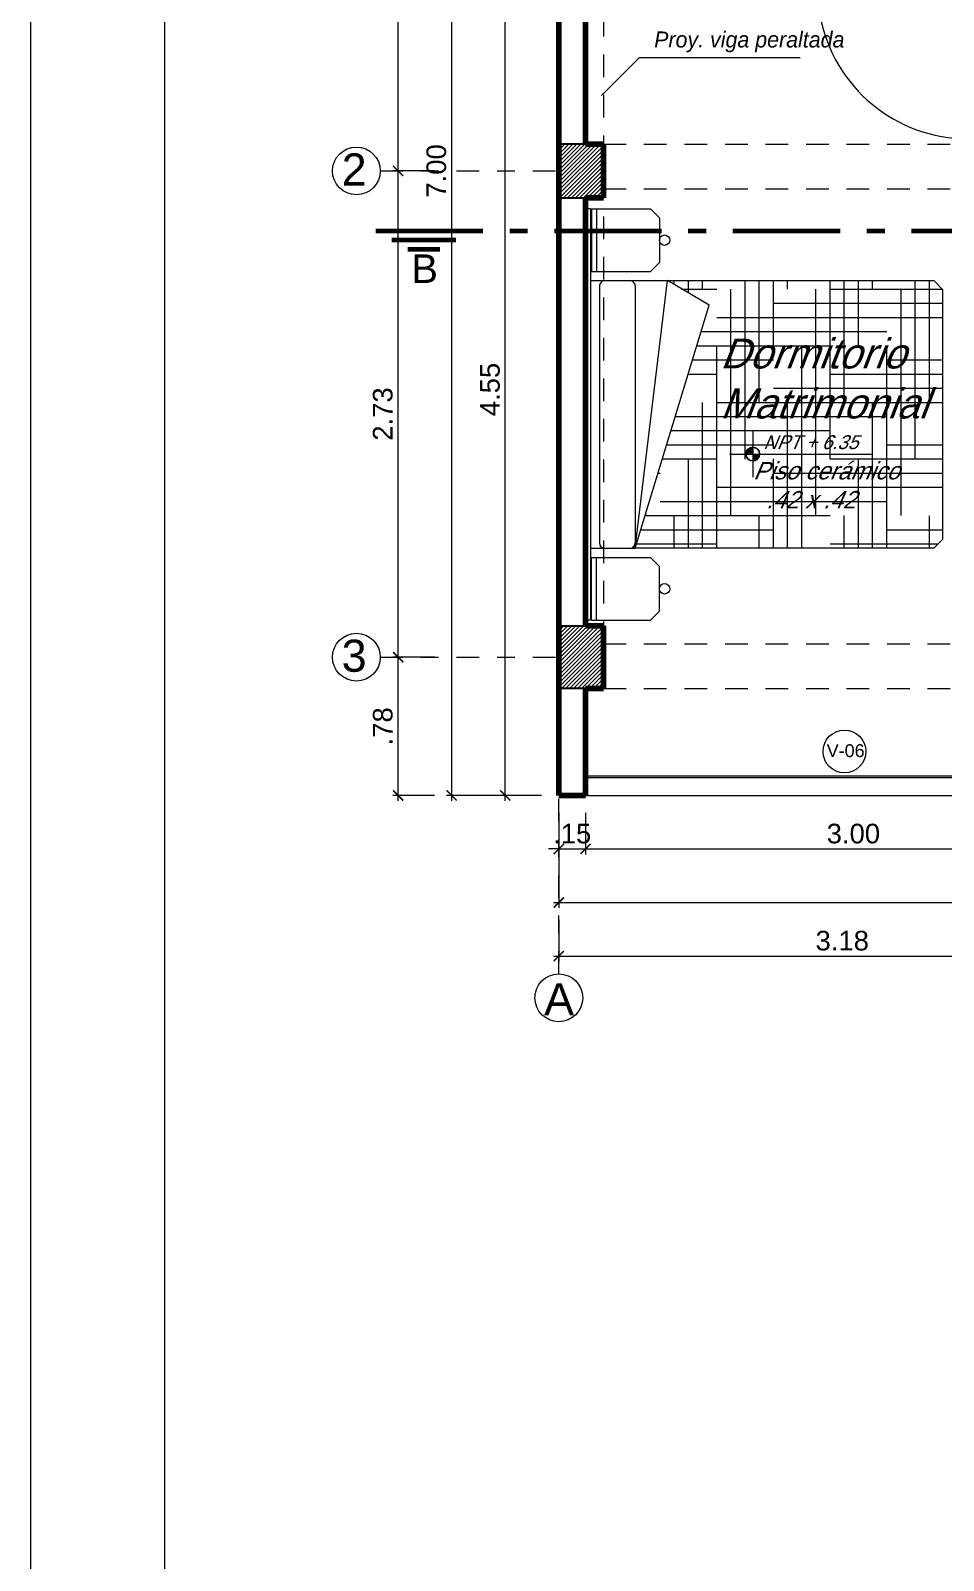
# Model space of a CAD drawing. Header units: millimetres. Extents: x 3790 to 7711, y 1449 to 3132.
# Drawn here: x 3898.59 to 3903.71, y 1476.67 to 1485.25 of the extents above; entities that cross this region are included whole.
import ezdxf

# ---------------------------------------------------------------- set-up
doc = ezdxf.new("R2010")
doc.units = ezdxf.units.MM
doc.header["$PDMODE"] = 3
for name, pattern in [('ACAD_ISO10W100', [18.5, 12, -3, 0.5, -3]), ('DASHDOTX2', [50.8, 25.4, -12.7, 0, -12.7]), ('HIDDEN', [9.525, 6.35, -3.175])]:
    doc.linetypes.add(name, pattern=pattern)
for name, color, linetype, lineweight in [('cotas', 7, 'Continuous', 5), ('EJES', 20, 'DASHDOTX2', 9), ('LINEA-DE-CORTE', 6, 'ACAD_ISO10W100', 60), ('MOBILIARIOS', 151, 'Continuous', 5), ('PERSONA', 7, 'Continuous', 9), ('pluma 0.0', 33, 'Continuous', 0), ('pluma 1', 1, 'Continuous', 9), ('pluma 2.5', 30, 'Continuous', 25), ('pluma 8', 98, 'Continuous', 80), ('proyecciones', 32, 'HIDDEN', 9), ('PUERTAS', 33, 'Continuous', 9), ('TEXTO', 7, 'Continuous', 9), ('TEXTURAS', 35, 'Continuous', 5)]:
    doc.layers.add(name, color=color, linetype=linetype, lineweight=lineweight)
doc.styles.add('nombreambiente', font='stylu.ttf', dxfattribs={"oblique": 20})
doc.styles.get("Standard").update_dxf_attribs({"font": 'arial.ttf'})
doc.styles.add('TIMES', font='arial.ttf', dxfattribs={"height": 0.11})
doc.dimstyles.new('julio', dxfattribs={"dimtxt": 0.11, "dimasz": 0.057, "dimexe": 0.03, "dimexo": 0.097, "dimgap": 0.0295, "dimtad": 1, "dimzin": 4, "dimdsep": 46, "dimtxsty": 'TIMES', "dimblk": 'ARCHTICK', "dimcen": 0, "dimdle": 0.03, "dimclrd": 256, "dimclre": 256, "dimclrt": 256, "dimadec": 0, "dimazin": 0, "dimtfac": 1, "dimtix": 1, "dimtmove": 2, "dimatfit": 2, "dimldrblk": 'ARCHTICK', "dimfxl": 1, "dimtolj": 1, "dimtzin": 0, "dimlwd": 5, "dimlwe": 5, "dimarcsym": 0})
pattern_1 = [(45, (47.688948, -57.590765), (-0.01122532015, 0.01122532015), [])]

# ---------------------------------------------------------------- blocks, each defined once
blk = doc.blocks.new('cama plaza y media')
at = {"layer": 'pluma 0.0'}
h = blk.add_hatch(dxfattribs=at)
h.set_pattern_fill('HOUND', color=256, scale=0.05)
h.set_pattern_definition([(0, (-1398.54301, -856.4955), (0.3175, 0.079375), [1.27, -0.635]), (90, (-1398.54301, -856.4955), (-0.079375, -0.3175), [1.27, -0.635])])
h.paths.add_polyline_path([(589.6573, 323.637), (591.3299, 323.637), (591.3799, 323.687), (591.3799, 325.087), (591.3299, 325.137), (589.8463, 325.137), (589.8463, 325.1324), (590.0716, 324.9989)])
at = {"layer": 'MOBILIARIOS'}
for p, q in [((589.3799, 325.5389), (589.3799, 323.235)), ((589.4073, 325.5389), (589.3799, 325.5389)), ((589.4073, 325.5389), (589.4073, 323.235)), ((589.413, 325.5389), (589.413, 325.1889)), ((589.413, 325.5389), (589.743, 325.5389)), ((589.413, 325.5389), (589.743, 325.5389)), ((589.4408, 325.5389), (589.4408, 325.1889)), ((589.743, 325.5389), (589.793, 325.4889)), ((589.793, 325.4889), (589.793, 325.2389)), ((589.413, 325.1889), (589.743, 325.1889)), ((589.793, 325.2389), (589.743, 325.1889)), ((589.4073, 325.137), (589.8385, 325.137)), ((589.4573, 325.105), (589.4573, 323.6668)), ((589.4893, 325.137), (589.6273, 325.137)), ((589.6573, 323.637), (589.8385, 325.137)), ((589.6573, 325.107), (589.6573, 323.667)), ((589.8385, 325.137), (591.3299, 325.137)), ((590.0716, 324.9989), (589.8385, 325.137)), ((591.3299, 325.137), (591.3799, 325.087)), ((591.3799, 325.087), (591.3799, 323.687)), ((589.6573, 323.637), (590.0716, 324.9989)), ((591.3799, 323.687), (591.3299, 323.637)), ((589.4073, 323.637), (589.6573, 323.637)), ((589.413, 323.235), (589.413, 323.585)), ((589.413, 323.585), (589.743, 323.585)), ((589.4408, 323.235), (589.4408, 323.585)), ((589.4872, 323.637), (589.6273, 323.637)), ((591.3299, 323.637), (589.6573, 323.637)), ((589.793, 323.535), (589.743, 323.585)), ((589.793, 323.285), (589.793, 323.535)), ((589.4073, 323.235), (589.3799, 323.235)), ((589.413, 323.235), (589.743, 323.235)), ((589.413, 323.235), (589.743, 323.235)), ((589.743, 323.235), (589.793, 323.285))]:
    blk.add_line(p, q, dxfattribs=at)
for centre in [(589.8222, 325.3639), (589.8222, 323.41)]:
    blk.add_circle(centre, 0.0292, dxfattribs=at)
for centre, radius, start, end in [((589.4893, 325.105), 0.032, 90.00005, 180.00008), ((589.6273, 325.107), 0.03, 359.99996, 90.00002), ((589.4873, 323.667), 0.03, 180.37143, 269.88732), ((589.6273, 323.667), 0.03, 270, 0)]:
    blk.add_arc(centre, radius, start, end, dxfattribs=at)
blk = doc.blocks.new('eqwqewr')
at = {"layer": 'PUERTAS'}
for p, q in [((0.0589, 0.6934, 4483.175), (0.0637, 0.6595, 4483.175)), ((0.0799, 0.6922, 4483.175), (0.0589, 0.6934, 4483.175)), ((0.0806, 0.6868, 4483.175), (0.0799, 0.6922, 4483.175)), ((0.084, 0.6873, 4483.175), (0.0806, 0.6868, 4483.175)), ((0.0828, 0.6718, 4483.175), (0.0806, 0.6868, 4483.175)), ((0.0871, 0.6898, 4483.175), (0.0837, 0.6893, 4483.175)), ((0.084, 0.6873, 4483.175), (0.0837, 0.6893, 4483.175)), ((0.0862, 0.6723, 4483.175), (0.084, 0.6873, 4483.175)), ((0.0902, 0.693, 4483.175), (0.0868, 0.6925, 4483.175)), ((0.0871, 0.6898, 4483.175), (0.0868, 0.6925, 4483.175)), ((0.0898, 0.6708, 4483.175), (0.0871, 0.6898, 4483.175)), ((0.1178, 0.7625, 4483.175), (0.0879, 0.7582, 4483.175)), ((0.0879, 0.7582, 4483.175), (0.2051, -0.0706, 4483.175)), ((0.0942, 0.704, 4483.175), (0.0902, 0.693, 4483.175)), ((0.0936, 0.6685, 4483.175), (0.0902, 0.693, 4483.175)), ((0.0955, 0.7042, 4483.175), (0.0942, 0.704, 4483.175)), ((0.1005, 0.6591, 4483.175), (0.0942, 0.704, 4483.175)), ((0.1248, 0.713, 4483.175), (0.0949, 0.7087, 4483.175)), ((0.235, -0.0663, 4483.175), (0.1178, 0.7625, 4483.175)), ((0.1254, 0.7084, 4483.175), (0.1268, 0.7086, 4483.175)), ((0.1331, 0.6637, 4483.175), (0.1268, 0.7086, 4483.175)), ((0.1268, 0.7086, 4483.175), (0.1336, 0.6992, 4483.175)), ((0.1336, 0.6992, 4483.175), (0.137, 0.6996, 4483.175)), ((0.1371, 0.6747, 4483.175), (0.1336, 0.6992, 4483.175)), ((0.1374, 0.6969, 4483.175), (0.137, 0.6996, 4483.175)), ((0.1374, 0.6969, 4483.175), (0.1408, 0.6974, 4483.175)), ((0.1401, 0.6779, 4483.175), (0.1374, 0.6969, 4483.175)), ((0.1411, 0.6954, 4483.175), (0.1408, 0.6974, 4483.175)), ((0.1411, 0.6954, 4483.175), (0.1445, 0.6958, 4483.175)), ((0.1432, 0.6804, 4483.175), (0.1411, 0.6954, 4483.175)), ((0.1437, 0.7013, 4483.175), (0.1635, 0.7082, 4483.175)), ((0.1445, 0.6958, 4483.175), (0.1437, 0.7013, 4483.175)), ((0.1466, 0.6809, 4483.175), (0.1445, 0.6958, 4483.175)), ((0.1635, 0.7082, 4483.175), (0.1684, 0.6743, 4483.175)), ((0.0835, 0.6664, 4483.175), (0.0637, 0.6595, 4483.175)), ((0.0862, 0.6723, 4483.175), (0.0828, 0.6718, 4483.175)), ((0.0828, 0.6718, 4483.175), (0.0835, 0.6664, 4483.175)), ((0.0862, 0.6723, 4483.175), (0.0864, 0.6703, 4483.175)), ((0.0898, 0.6708, 4483.175), (0.0864, 0.6703, 4483.175)), ((0.0898, 0.6708, 4483.175), (0.0902, 0.6681, 4483.175)), ((0.0936, 0.6685, 4483.175), (0.0902, 0.6681, 4483.175)), ((0.1005, 0.6591, 4483.175), (0.0936, 0.6685, 4483.175)), ((0.0987, 0.6817, 4483.175), (0.0987, 0.6817, 4483.175)), ((0.0987, 0.6817, 4483.175), (0.0987, 0.6817, 4483.175)), ((0.1019, 0.6593, 4483.175), (0.1005, 0.6591, 4483.175)), ((0.1318, 0.6635, 4483.175), (0.1331, 0.6637, 4483.175)), ((0.1331, 0.6637, 4483.175), (0.1371, 0.6747, 4483.175)), ((0.1371, 0.6747, 4483.175), (0.1405, 0.6752, 4483.175)), ((0.1401, 0.6779, 4483.175), (0.1435, 0.6784, 4483.175)), ((0.1401, 0.6779, 4483.175), (0.1405, 0.6752, 4483.175)), ((0.1432, 0.6804, 4483.175), (0.1466, 0.6809, 4483.175)), ((0.1432, 0.6804, 4483.175), (0.1435, 0.6784, 4483.175)), ((0.1466, 0.6809, 4483.175), (0.1474, 0.6755, 4483.175)), ((0.1474, 0.6755, 4483.175), (0.1684, 0.6743, 4483.175)), ((-0.5995, -0.0707, 4483.175), (-0.6297, -0.0707, 4483.175)), ((-0.6297, -0.0707, 4483.175), (-0.6297, -0.1273, 4483.175)), ((-0.5995, -0.0707, 4483.175), (-0.5995, -0.1019, 4483.175)), ((0.228, -0.0168, 4483.175), (0.1981, -0.021, 4483.175)), ((0.235, -0.0663, 4483.175), (0.2051, -0.0706, 4483.175)), ((0.2401, -0.0707, 4483.175), (0.2401, -0.1019, 4483.175)), ((0.2401, -0.0707, 4483.175), (0.2703, -0.0707, 4483.175)), ((0.2401, -0.0707, 4483.175), (0.2401, -0.1019, 4483.175)), ((0.2703, -0.0707, 4483.175), (0.2703, -0.1273, 4483.175)), ((-0.5909, -0.1273, 4483.175), (-0.6297, -0.1273, 4483.175)), ((-0.5909, -0.1019, 4483.175), (-0.5995, -0.1019, 4483.175)), ((-0.5909, -0.1019, 4483.175), (-0.5909, -0.1273, 4483.175)), ((0.2315, -0.1019, 4483.175), (0.2401, -0.1019, 4483.175)), ((0.2315, -0.1019, 4483.175), (0.2315, -0.1273, 4483.175)), ((0.2315, -0.1273, 4483.175), (0.2703, -0.1273, 4483.175))]:
    blk.add_line(p, q, dxfattribs=at)
for radius in [0.00461, 0.000461]:
    blk.add_circle((0.2397, -0.0661, 4483.175), radius, dxfattribs=at)
at = {"layer": 'TEXTURAS', "linetype": 'Continuous', "extrusion": (-4.60854e-07, -6.59516e-08, 1)}
for p, q in [((0.0879, 0.7582, 4483.175), (0.1248, 0.713, 4483.175)), ((0.1178, 0.7625, 4483.175), (0.0949, 0.7087, 4483.175)), ((0.1981, -0.021, 4483.175), (0.235, -0.0663, 4483.175)), ((0.228, -0.0168, 4483.175), (0.2051, -0.0706, 4483.175))]:
    blk.add_line(p, q, dxfattribs=at)
at = {"layer": 'TEXTURAS'}
blk.add_arc((0.2406, -0.0678, 4483.175), 0.8401, 100.47523, 180.19864, dxfattribs=at)
blk = doc.blocks.new('iiuyu')
at = {"layer": 'pluma 1', "ltscale": 0.3}
h = blk.add_hatch(color=256, dxfattribs=at)
h.paths.add_polyline_path([(1118.6362, 393.0279, 0.414214), (1118.5977, 392.9893), (1118.6362, 392.9893)])
h.paths.add_polyline_path([(1118.6747, 392.9893), (1118.6362, 392.9893), (1118.6362, 392.9508, 0.414214)])
for p, q in [((1118.6362, 393.1195), (1118.6362, 392.8592)), ((1118.506, 392.9893), (1119.307, 392.9893))]:
    blk.add_line(p, q, dxfattribs=at)
blk.add_circle((1118.6362, 392.9893), 0.0385, dxfattribs=at)
for start, end in [(0, 180), (180, 0)]:
    blk.add_arc((1118.6362, 392.9893), 0.0385, start, end, dxfattribs=at)
blk = doc.blocks.new('_ArchTick')
at = {"color": 0, "linetype": 'ByBlock', "lineweight": 40, "const_width": 0.15}
blk.add_lwpolyline([(-0.5, -0.5), (0.5, 0.5)], dxfattribs=at)
blk = doc.blocks.new('*D446')
at = {"layer": 'cotas', "lineweight": 5, "transparency": 16777216}
for p, q in [((3900.9524, 1480.9292), (3900.9524, 1487.9892)), ((3901.4554, 1487.9592), (3900.9224, 1487.9592)), ((3901.4554, 1480.9592), (3900.9224, 1480.9592))]:
    blk.add_line(p, q, dxfattribs=at)
at = {"layer": 'Defpoints', "color": 0, "transparency": 16777216}
for p in [(3900.9524, 1487.9592), (3901.5524, 1487.9592), (3901.5524, 1480.9592)]:
    blk.add_point(p, dxfattribs=at)
at = {"layer": 'cotas', "lineweight": 5, "transparency": 16777216, "xscale": 0.057, "yscale": 0.057, "zscale": 0.057}
for p, rotation in [((3900.9524, 1487.9592), 90), ((3900.9524, 1480.9592), 270)]:
    blk.add_blockref('_ArchTick', p, dxfattribs=dict(at, rotation=rotation))
at = {"layer": 'cotas', "transparency": 16777216, "insert": (3900.8667, 1484.4592), "char_height": 0.11, "attachment_point": 5, "rotation": 90, "style": 'TIMES'}
blk.add_mtext('\\A1;7.00', dxfattribs=at)
blk = doc.blocks.new('*D376')
at = {"layer": 'cotas', "lineweight": 5, "transparency": 16777216}
for p, q in [((3900.6524, 1484.4292), (3900.6524, 1487.9892)), ((3900.8554, 1487.9592), (3900.6224, 1487.9592)), ((3900.8554, 1484.4592), (3900.6224, 1484.4592))]:
    blk.add_line(p, q, dxfattribs=at)
at = {"layer": 'Defpoints', "color": 0, "transparency": 16777216}
for p in [(3900.6524, 1487.9592), (3900.9524, 1487.9592), (3900.9524, 1484.4592)]:
    blk.add_point(p, dxfattribs=at)
at = {"layer": 'cotas', "lineweight": 5, "transparency": 16777216, "xscale": 0.057, "yscale": 0.057, "zscale": 0.057}
for p, rotation in [((3900.6524, 1487.9592), 90), ((3900.6524, 1484.4592), 270)]:
    blk.add_blockref('_ArchTick', p, dxfattribs=dict(at, rotation=rotation))
at = {"layer": 'cotas', "transparency": 16777216, "insert": (3900.5667, 1486.2092), "char_height": 0.11, "attachment_point": 5, "rotation": 90, "style": 'TIMES'}
blk.add_mtext('\\A1;3.50', dxfattribs=at)
blk = doc.blocks.new('*D390')
at = {"layer": 'cotas', "lineweight": 5, "transparency": 16777216}
for p, q in [((3901.5524, 1480.2622), (3901.5524, 1480.0292)), ((3904.7274, 1480.2622), (3904.7274, 1480.0292)), ((3901.5224, 1480.0592), (3904.7574, 1480.0592))]:
    blk.add_line(p, q, dxfattribs=at)
at = {"layer": 'Defpoints', "color": 0, "transparency": 16777216}
for p in [(3901.5524, 1480.3592), (3904.7274, 1480.3592), (3904.7274, 1480.0592)]:
    blk.add_point(p, dxfattribs=at)
at = {"layer": 'cotas', "lineweight": 5, "transparency": 16777216, "xscale": 0.057, "yscale": 0.057, "zscale": 0.057, "rotation": 180}
blk.add_blockref('_ArchTick', (3901.5524, 1480.0592), dxfattribs=at)
at = {"layer": 'cotas', "lineweight": 5, "transparency": 16777216, "xscale": 0.057, "yscale": 0.057, "zscale": 0.057}
blk.add_blockref('_ArchTick', (3904.7274, 1480.0592), dxfattribs=at)
at = {"layer": 'cotas', "transparency": 16777216, "insert": (3903.1399, 1480.1449), "char_height": 0.11, "attachment_point": 5, "style": 'TIMES'}
blk.add_mtext('\\A1;3.18', dxfattribs=at)
blk = doc.blocks.new('*D392')
at = {"layer": 'cotas', "lineweight": 5, "transparency": 16777216}
for p, q in [((3916.1024, 1481.8372), (3916.1024, 1480.3292)), ((3901.5524, 1480.8622), (3901.5524, 1480.3292)), ((3901.5224, 1480.3592), (3916.1324, 1480.3592))]:
    blk.add_line(p, q, dxfattribs=at)
at = {"layer": 'Defpoints', "color": 0, "transparency": 16777216}
for p in [(3916.1024, 1481.9342), (3901.5524, 1480.9592), (3916.1024, 1480.3592)]:
    blk.add_point(p, dxfattribs=at)
at = {"layer": 'cotas', "lineweight": 5, "transparency": 16777216, "xscale": 0.057, "yscale": 0.057, "zscale": 0.057, "rotation": 180}
blk.add_blockref('_ArchTick', (3901.5524, 1480.3592), dxfattribs=at)
at = {"layer": 'cotas', "lineweight": 5, "transparency": 16777216, "xscale": 0.057, "yscale": 0.057, "zscale": 0.057}
blk.add_blockref('_ArchTick', (3916.1024, 1480.3592), dxfattribs=at)
at = {"layer": 'cotas', "transparency": 16777216, "insert": (3908.8274, 1480.4449), "char_height": 0.11, "attachment_point": 5, "style": 'TIMES'}
blk.add_mtext('\\A1;14.55', dxfattribs=at)
blk = doc.blocks.new('*D393')
at = {"layer": 'cotas', "lineweight": 5, "transparency": 16777216}
for p, q in [((3901.5524, 1480.8622), (3901.5524, 1480.6292)), ((3901.7024, 1480.8622), (3901.7024, 1480.6292)), ((3901.5524, 1480.6592), (3901.4954, 1480.6592)), ((3901.5524, 1480.6592), (3901.7024, 1480.6592)), ((3901.7024, 1480.6592), (3901.7594, 1480.6592))]:
    blk.add_line(p, q, dxfattribs=at)
at = {"layer": 'Defpoints', "color": 0, "transparency": 16777216}
for p in [(3901.5524, 1480.9592), (3901.7024, 1480.9592), (3901.7024, 1480.6592)]:
    blk.add_point(p, dxfattribs=at)
at = {"layer": 'cotas', "lineweight": 5, "transparency": 16777216, "xscale": 0.057, "yscale": 0.057, "zscale": 0.057}
blk.add_blockref('_ArchTick', (3901.5524, 1480.6592), dxfattribs=at)
at = {"layer": 'cotas', "lineweight": 5, "transparency": 16777216, "xscale": 0.057, "yscale": 0.057, "zscale": 0.057, "rotation": 180}
blk.add_blockref('_ArchTick', (3901.7024, 1480.6592), dxfattribs=at)
at = {"layer": 'cotas', "transparency": 16777216, "insert": (3901.6274, 1480.7449), "char_height": 0.11, "attachment_point": 5, "style": 'TIMES'}
blk.add_mtext('\\A1;.15', dxfattribs=at)
blk = doc.blocks.new('*D394')
at = {"layer": 'cotas', "lineweight": 5, "transparency": 16777216}
for p, q in [((3901.7024, 1480.8622), (3901.7024, 1480.6292)), ((3904.7024, 1480.8622), (3904.7024, 1480.6292)), ((3901.6724, 1480.6592), (3904.7324, 1480.6592))]:
    blk.add_line(p, q, dxfattribs=at)
at = {"layer": 'Defpoints', "color": 0, "transparency": 16777216}
for p in [(3901.7024, 1480.9592), (3904.7024, 1480.9592), (3904.7024, 1480.6592)]:
    blk.add_point(p, dxfattribs=at)
at = {"layer": 'cotas', "lineweight": 5, "transparency": 16777216, "xscale": 0.057, "yscale": 0.057, "zscale": 0.057, "rotation": 180}
blk.add_blockref('_ArchTick', (3901.7024, 1480.6592), dxfattribs=at)
at = {"layer": 'cotas', "lineweight": 5, "transparency": 16777216, "xscale": 0.057, "yscale": 0.057, "zscale": 0.057}
blk.add_blockref('_ArchTick', (3904.7024, 1480.6592), dxfattribs=at)
at = {"layer": 'cotas', "transparency": 16777216, "insert": (3903.2024, 1480.7449), "char_height": 0.11, "attachment_point": 5, "style": 'TIMES'}
blk.add_mtext('\\A1;3.00', dxfattribs=at)
blk = doc.blocks.new('*D405')
at = {"layer": 'cotas', "lineweight": 5, "transparency": 16777216}
for p, q in [((3900.8554, 1481.7342), (3900.6224, 1481.7342)), ((3900.6524, 1480.9292), (3900.6524, 1481.7642)), ((3900.8554, 1480.9592), (3900.6224, 1480.9592))]:
    blk.add_line(p, q, dxfattribs=at)
at = {"layer": 'Defpoints', "color": 0, "transparency": 16777216}
for p in [(3900.6524, 1481.7342), (3900.9524, 1481.7342), (3900.9524, 1480.9592)]:
    blk.add_point(p, dxfattribs=at)
at = {"layer": 'cotas', "lineweight": 5, "transparency": 16777216, "xscale": 0.057, "yscale": 0.057, "zscale": 0.057}
for p, rotation in [((3900.6524, 1481.7342), 90), ((3900.6524, 1480.9592), 270)]:
    blk.add_blockref('_ArchTick', p, dxfattribs=dict(at, rotation=rotation))
at = {"layer": 'cotas', "transparency": 16777216, "insert": (3900.5667, 1481.3467), "char_height": 0.11, "attachment_point": 5, "rotation": 90, "style": 'TIMES'}
blk.add_mtext('\\A1;.78', dxfattribs=at)
blk = doc.blocks.new('*D406')
at = {"layer": 'cotas', "lineweight": 5, "transparency": 16777216}
for p, q in [((3900.6524, 1481.7042), (3900.6524, 1484.4892)), ((3900.8554, 1484.4592), (3900.6224, 1484.4592)), ((3900.8554, 1481.7342), (3900.6224, 1481.7342))]:
    blk.add_line(p, q, dxfattribs=at)
at = {"layer": 'Defpoints', "color": 0, "transparency": 16777216}
for p in [(3900.6524, 1484.4592), (3900.9524, 1484.4592), (3900.9524, 1481.7342)]:
    blk.add_point(p, dxfattribs=at)
at = {"layer": 'cotas', "lineweight": 5, "transparency": 16777216, "xscale": 0.057, "yscale": 0.057, "zscale": 0.057}
for p, rotation in [((3900.6524, 1484.4592), 90), ((3900.6524, 1481.7342), 270)]:
    blk.add_blockref('_ArchTick', p, dxfattribs=dict(at, rotation=rotation))
at = {"layer": 'cotas', "transparency": 16777216, "insert": (3900.5667, 1483.0967), "char_height": 0.11, "attachment_point": 5, "rotation": 90, "style": 'TIMES'}
blk.add_mtext('\\A1;2.73', dxfattribs=at)
blk = doc.blocks.new('*D407')
at = {"layer": 'cotas', "lineweight": 5, "transparency": 16777216}
for p, q in [((3901.4554, 1485.5092), (3901.2224, 1485.5092)), ((3901.2524, 1480.9292), (3901.2524, 1485.5392)), ((3901.4554, 1480.9592), (3901.2224, 1480.9592))]:
    blk.add_line(p, q, dxfattribs=at)
at = {"layer": 'Defpoints', "color": 0, "transparency": 16777216}
for p in [(3901.2524, 1485.5092), (3901.5524, 1485.5092), (3901.5524, 1480.9592)]:
    blk.add_point(p, dxfattribs=at)
at = {"layer": 'cotas', "lineweight": 5, "transparency": 16777216, "xscale": 0.057, "yscale": 0.057, "zscale": 0.057}
for p, rotation in [((3901.2524, 1485.5092), 90), ((3901.2524, 1480.9592), 270)]:
    blk.add_blockref('_ArchTick', p, dxfattribs=dict(at, rotation=rotation))
at = {"layer": 'cotas', "transparency": 16777216, "insert": (3901.167, 1483.2342), "char_height": 0.11, "attachment_point": 5, "rotation": 90, "style": 'TIMES'}
blk.add_mtext('\\A1;4.55', dxfattribs=at)

msp = doc.modelspace()

# ---------------------------------------------------------------- hatches: boundary and pattern name
at = {"layer": 'TEXTURAS'}
h = msp.add_hatch(dxfattribs=at)
h.set_pattern_fill('LINE', color=256, scale=0.005, angle=45)
h.set_pattern_definition(pattern_1)
h.paths.add_polyline_path([(3901.5524, 1484.3092), (3901.8024, 1484.3092), (3901.8024, 1484.6092), (3901.5524, 1484.6092)])
h = msp.add_hatch(dxfattribs=at)
h.set_pattern_fill('LINE', color=256, scale=0.005, angle=45)
h.set_pattern_definition(pattern_1)
h.paths.add_polyline_path([(3901.8024, 1481.9092), (3901.7024, 1481.9092), (3901.5524, 1481.9092), (3901.5524, 1481.5592), (3901.8024, 1481.5592)])

# ---------------------------------------------------------------- linework, layer by layer
at = {"layer": 'cotas'}
for points in [[(3898.5938, 1460.9283), (3940.5938, 1460.9283), (3940.5938, 1490.6283), (3898.5938, 1490.6283)], [(3899.3438, 1461.6783), (3939.8438, 1461.6783), (3939.8438, 1489.8783), (3899.3438, 1489.8783)]]:
    msp.add_lwpolyline(points, close=True, dxfattribs=at)
at = {"layer": 'EJES', "ltscale": 0.005}
for p, q in [((3900.5524, 1484.4592), (3901.5524, 1484.4592)), ((3900.5524, 1481.7342), (3901.5524, 1481.7342)), ((3901.5524, 1479.9592), (3901.5524, 1480.9592))]:
    msp.add_line(p, q, dxfattribs=at)
at = {"layer": 'LINEA-DE-CORTE', "ltscale": 0.05}
for p, q in [((3900.5277, 1484.1243), (3903.7994, 1484.1243)), ((3900.6174, 1484.0725), (3900.9763, 1484.0725)), ((3900.7072, 1484.0207), (3900.8866, 1484.0207))]:
    msp.add_line(p, q, dxfattribs=at)
at = {"layer": 'pluma 1'}
for p, q in [((3901.7024, 1481.0692), (3904.7024, 1481.0692)), ((3901.7024, 1481.0592), (3904.7024, 1481.0592)), ((3901.7024, 1480.9592), (3904.7024, 1480.9592))]:
    msp.add_line(p, q, dxfattribs=at)
for centre, radius in [((3900.4185, 1484.4592), 0.1339), ((3900.4185, 1481.7342), 0.1339), ((3903.1522, 1481.2057), 0.12), ((3901.5524, 1479.8253), 0.1339)]:
    msp.add_circle(centre, radius, dxfattribs=at)
at = {"layer": 'pluma 2.5'}
for points in [[(3901.5524, 1484.3092), (3901.8024, 1484.3092), (3901.8024, 1484.6092), (3901.5524, 1484.6092)], [(3901.8024, 1481.5592), (3901.5524, 1481.5592), (3901.5524, 1481.9092), (3901.8024, 1481.9092)]]:
    msp.add_lwpolyline(points, close=True, dxfattribs=at)
at = {"layer": 'pluma 8'}
for p, q in [((3901.5524, 1487.9592), (3901.5524, 1480.9592)), ((3901.7024, 1485.5092), (3901.7024, 1484.6092)), ((3901.8024, 1484.6092), (3901.7024, 1484.6092)), ((3901.8024, 1484.3092), (3901.8024, 1484.6092)), ((3901.7024, 1484.3092), (3901.7024, 1481.9092)), ((3901.7024, 1484.3092), (3901.8024, 1484.3092)), ((3901.8024, 1481.9092), (3901.7024, 1481.9092)), ((3901.8024, 1481.5592), (3901.8024, 1481.9092)), ((3901.7024, 1481.5592), (3901.7024, 1480.9592)), ((3901.8024, 1481.5592), (3901.7024, 1481.5592)), ((3901.7024, 1480.9592), (3901.5524, 1480.9592))]:
    msp.add_line(p, q, dxfattribs=at)
at = {"layer": 'proyecciones', "linetype": 'HIDDEN', "ltscale": 0.02}
for p, q in [((3901.8024, 1487.6092), (3901.8024, 1481.9092)), ((3901.8024, 1484.6092), (3915.7024, 1484.6092)), ((3901.8024, 1484.3592), (3915.7024, 1484.3592)), ((3901.8024, 1481.8092), (3907.8524, 1481.8092)), ((3901.8024, 1481.5592), (3904.6024, 1481.5592))]:
    msp.add_line(p, q, dxfattribs=at)
at = {"layer": 'TEXTURAS'}
msp.add_lwpolyline([(3902.9034, 1485.0935), (3902.0034, 1485.0935), (3901.7913, 1484.8813)], dxfattribs=at)

# ---------------------------------------------------------------- block references
at = {"layer": 'MOBILIARIOS'}
msp.add_blockref('cama plaza y media', (3312.3225, 1158.7073), dxfattribs=at)
at = {"layer": 'pluma 1', "linetype": 'Continuous'}
msp.add_blockref('iiuyu', (2784.0021, 1089.8834), dxfattribs=at)
at = {"layer": 'PUERTAS', "rotation": 90.00000000000001}
msp.add_blockref('eqwqewr', (3903.7751, 1485.2389, -4483.175), dxfattribs=at)

# ---------------------------------------------------------------- texts
at = {"insert": (3900.7267, 1483.9913), "char_height": 0.16, "width": 1.3216, "attachment_point": 1}
msp.add_mtext('B', dxfattribs=at)
at = {"layer": 'PERSONA', "linetype": 'Continuous', "insert": (3903.0529, 1481.2462), "char_height": 0.072, "width": 1.154549, "attachment_point": 1}
msp.add_mtext('V-06', dxfattribs=at)
at = {"layer": 'TEXTO', "insert": (3902.0866, 1485.2405), "char_height": 0.0896, "width": 2.293656, "attachment_point": 1}
msp.add_mtext('{\\fStylus BT|b0|i1|c0|p34;\\C7;Proy. viga peraltada}', dxfattribs=at)
at = {"layer": 'TEXTO', "color": 5, "char_height": 0.18, "width": 2.597734}
for s, insert, attachment_point in [('{\\C7;2}', (3900.3361, 1484.5574), 1), ('{\\C7;3}', (3900.3361, 1481.8324), 1), ('{\\C7;A}', (3901.47, 1479.7272), 7)]:
    msp.add_mtext(s, dxfattribs=dict(at, insert=insert, attachment_point=attachment_point))
at = {"layer": 'TEXTO', "attachment_point": 1, "style": 'nombreambiente'}
for s, insert, char_height, width in [('{\\Q21;Dormitorio Matrimonial}', (3902.455, 1483.5199), 0.168, 1.67738), ('{\\Q23;NPT + 6.35}', (3902.6966, 1482.978), 0.078, 0.949042), ('{\\Q23; Piso cerámico    \\P   .42 x .42\\P   }', (3902.6042, 1482.8278), 0.0975, 1.795972)]:
    msp.add_mtext(s, dxfattribs=dict(at, insert=insert, char_height=char_height, width=width))

# ---------------------------------------------------------------- dimensions: what is measured, and where the dimension line sits
at = {"layer": 'cotas'}
for base, p1, p2, picture, middle in [((3900.6524, 1487.9592), (3900.9524, 1484.4592), (3900.9524, 1487.9592), '*D376', (3900.5667, 1486.2092)), ((3901.2524, 1485.5092), (3901.5524, 1480.9592), (3901.5524, 1485.5092), '*D407', (3901.167, 1483.2342)), ((3900.6524037863, 1484.4592296829), (3900.9524037863, 1481.7342296829), (3900.9524037863, 1484.4592296829), '*D406', (3900.5667032406, 1483.0967296829)), ((3900.6524037863, 1481.7342296829), (3900.9524037863, 1480.9592296829), (3900.9524037863, 1481.7342296829), '*D405', (3900.5667407576, 1481.3467296829))]:
    dim = msp.add_linear_dim(base=base, p1=p1, p2=p2, angle=90, dimstyle='julio', dxfattribs=at)
    dim.commit()
    dim.dimension.update_dxf_attribs({"geometry": picture, "text_midpoint": middle})
for p1, p2, distance, picture, middle in [((3901.5524, 1480.9592), (3901.5524, 1487.9592), 0.6, '*D446', (3900.8667, 1484.4592)), ((3901.5524037863, 1480.3592296829), (3904.7274037863, 1480.3592296829), -0.3, '*D390', (3903.1399037863, 1480.1449302286))]:
    dim = msp.add_aligned_dim(p1=p1, p2=p2, distance=distance, dimstyle='julio', dxfattribs=at)
    dim.commit()
    dim.dimension.update_dxf_attribs({"geometry": picture, "text_midpoint": middle})
for base, p1, p2, picture, middle in [((3916.1024, 1480.3592), (3901.5524, 1480.9592), (3916.1024, 1481.9342), '*D392', (3908.8274, 1480.4449)), ((3901.7024, 1480.6592), (3901.5524, 1480.9592), (3901.7024, 1480.9592), '*D393', (3901.6274, 1480.7449)), ((3904.7024, 1480.6592), (3901.7024, 1480.9592), (3904.7024, 1480.9592), '*D394', (3903.2024, 1480.7449))]:
    dim = msp.add_linear_dim(base=base, p1=p1, p2=p2, dimstyle='julio', dxfattribs=at)
    dim.commit()
    dim.dimension.update_dxf_attribs({"geometry": picture, "text_midpoint": middle})

doc.saveas('drawing.dxf')
